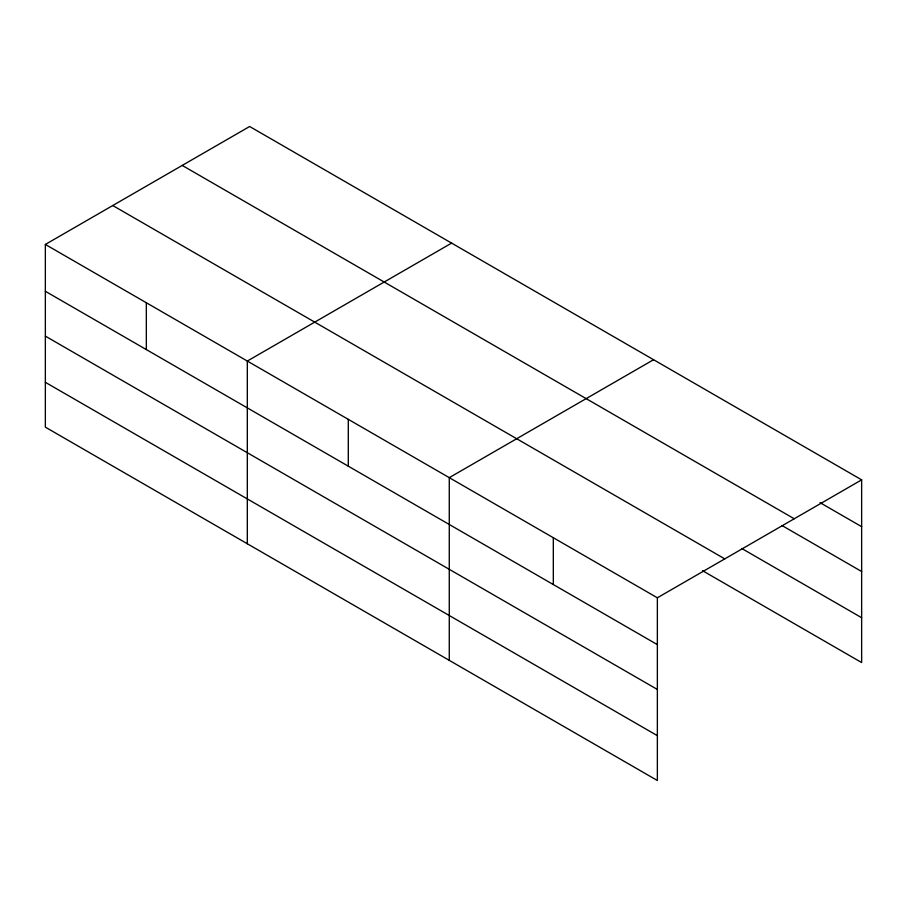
<?xml version="1.0" encoding="UTF-8"?>
<svg xmlns="http://www.w3.org/2000/svg" width="907" height="907" viewBox="0 0 907 907"><rect width="100%" height="100%" fill="white"/><g stroke="black" fill="none" stroke-linecap="round" stroke-linejoin="round"><path stroke-width="1.36" d="M657.36 689.456L657.36 597.792L45.35 244.448L45.35 427.152L657.36 780.496L657.36 689.456L45.35 336.123M702.528 570.684L861.65 662.552L861.65 479.848L249.64 126.504L45.35 244.448M451.607 243.11L247.316 361.054L247.316 543.758M653.562 359.716L449.271 477.66L449.271 660.353M657.36 597.792L861.65 479.848M820.03 502.648L861.65 526.672M182.228 165.425L794.237 518.77M782.083 525.572L861.65 571.512M741.699 548.452L861.65 617.712M112.763 205.526L724.772 558.871M45.35 291.283L657.36 644.616M45.35 382.312L657.36 735.656M553.315 537.726L553.315 584.55M348.299 419.351L348.299 466.187M146.333 302.757L146.333 349.58"/></g></svg>
